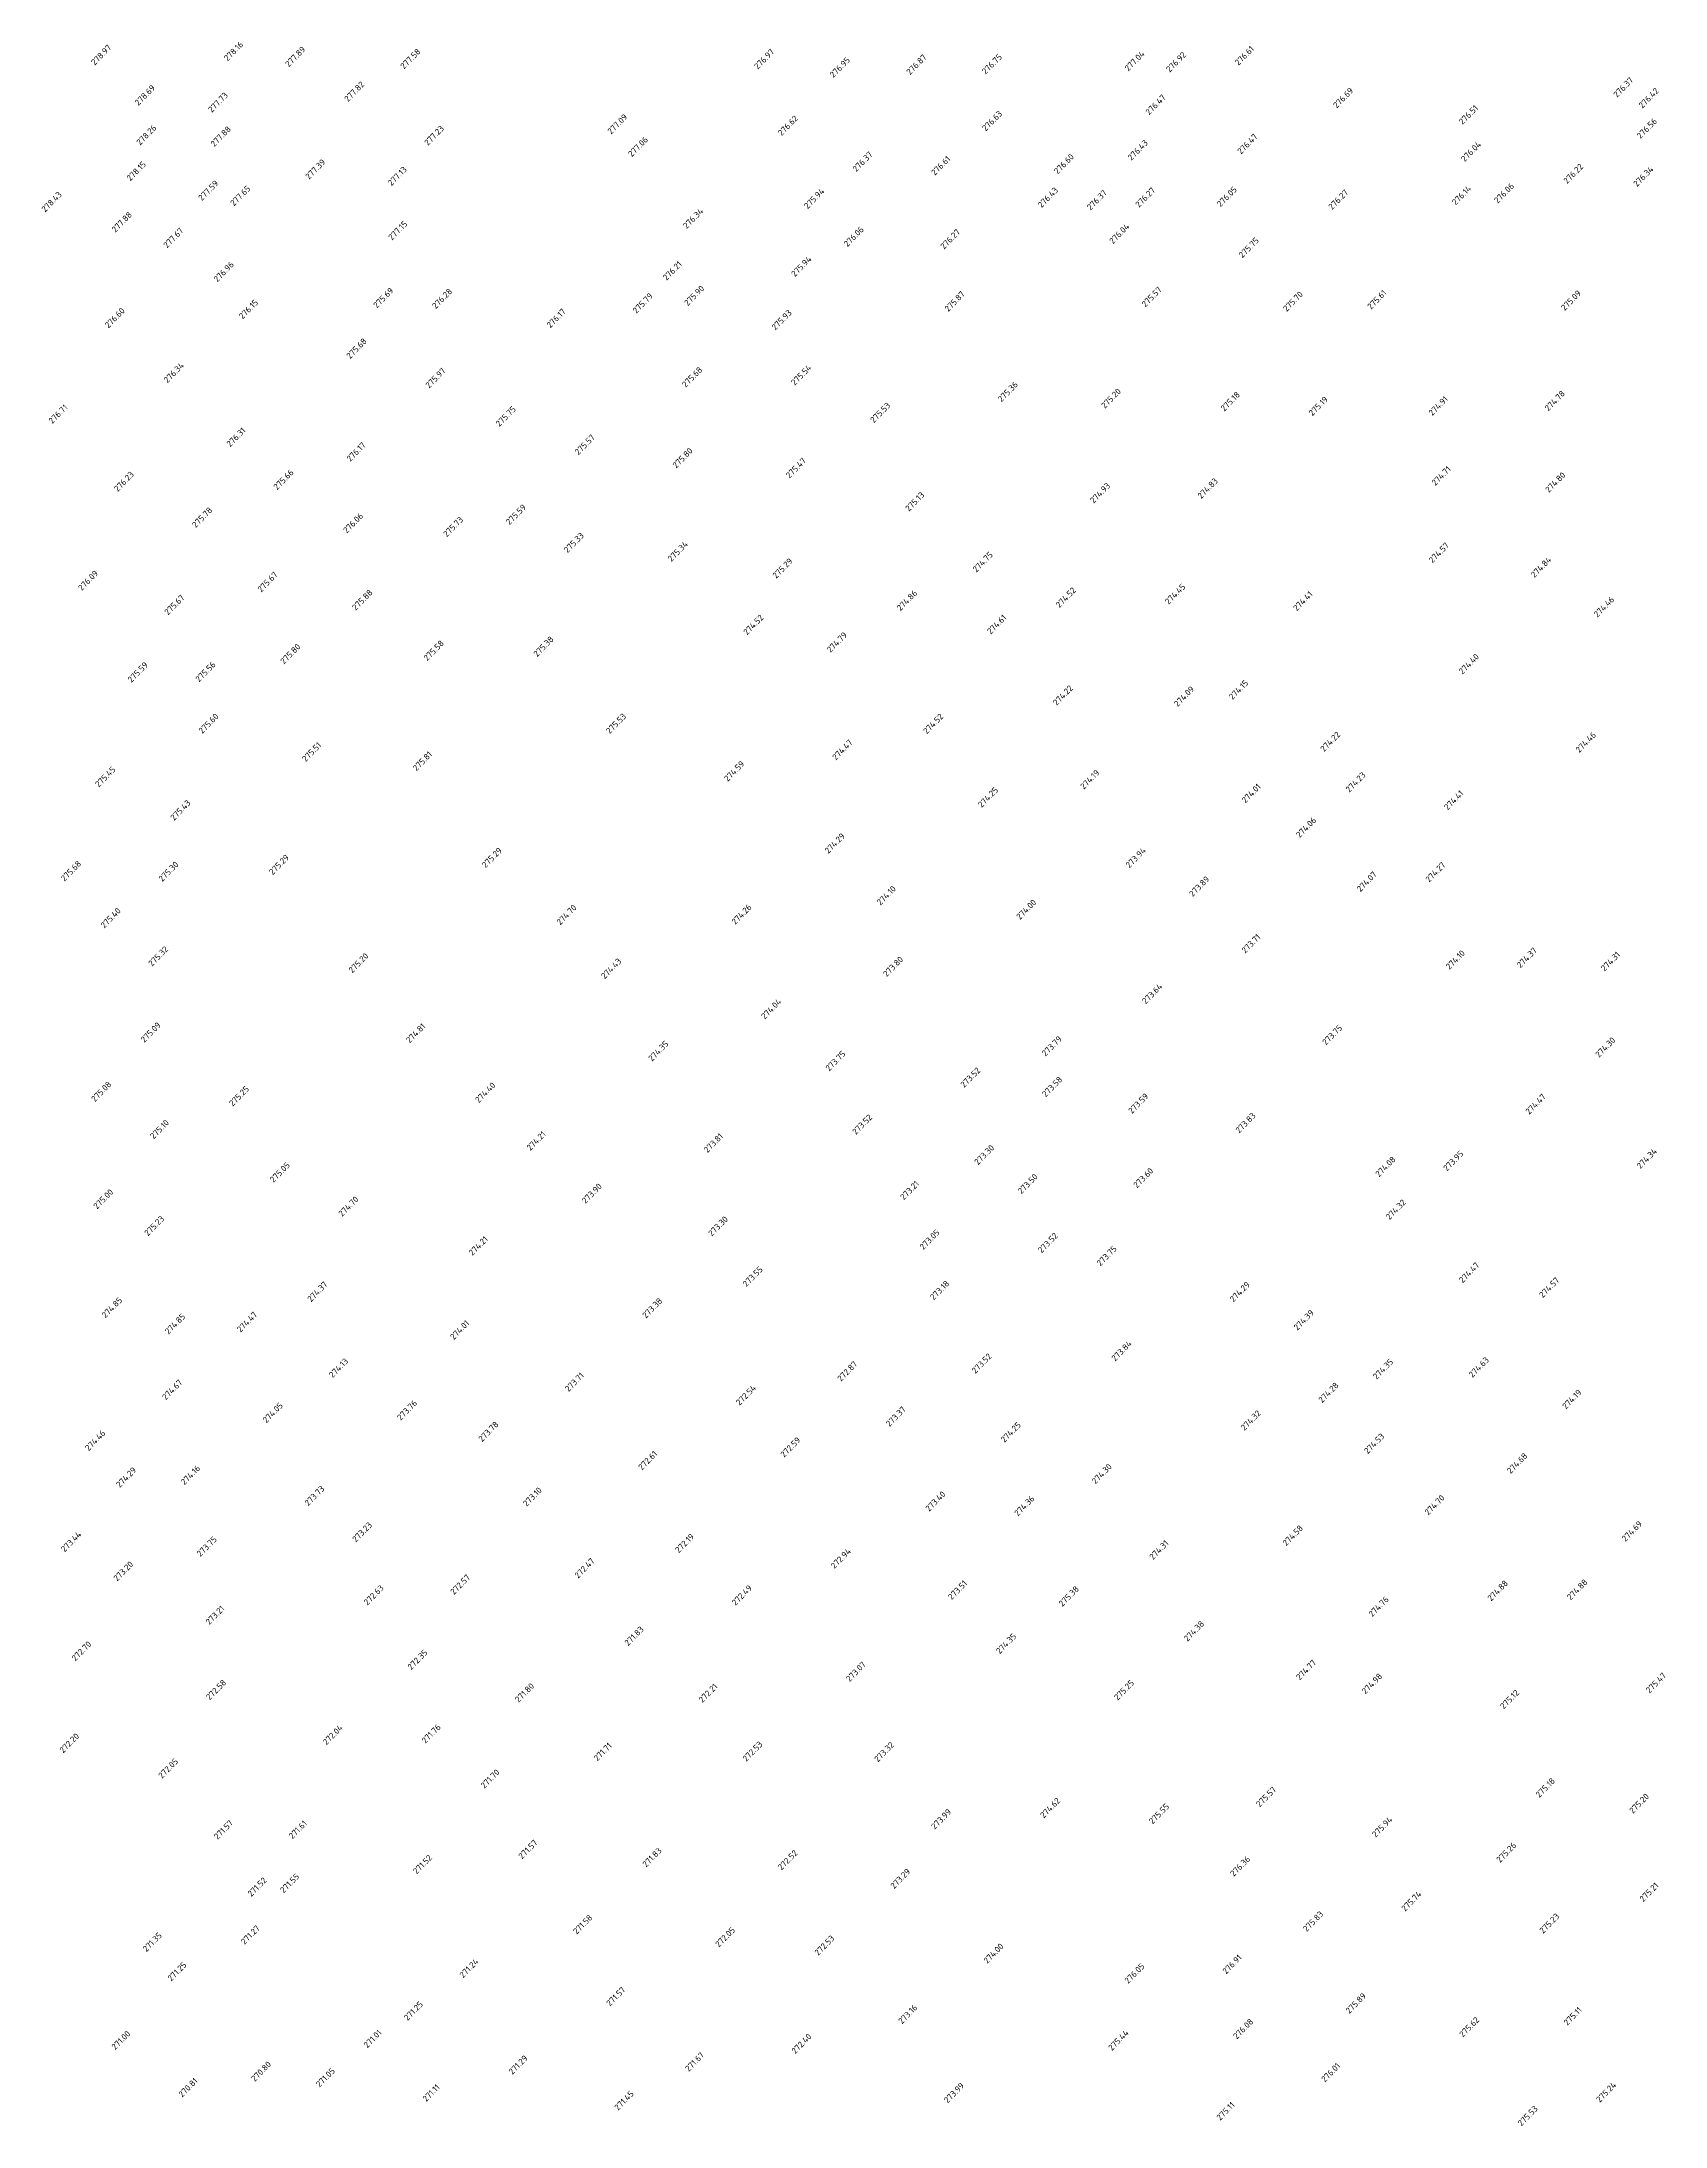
# Model space of a CAD drawing. Header units: metres. Extents: x 36952 to 37839, y 34980 to 35683.
# Drawn here: x 36952.4 to 37219.2, y 35337.8 to 35680.3 of the extents above; entities that cross this region are included whole.
import ezdxf

# ---------------------------------------------------------------- set-up
doc = ezdxf.new("R2010")
doc.units = ezdxf.units.M
doc.header["$LTSCALE"] = 5
doc.layers.add('Отметки', color=7, linetype='Continuous')
doc.styles.get("Standard").update_dxf_attribs({"font": 'simplex.shx'})

msp = doc.modelspace()

# ---------------------------------------------------------------- texts
at = {"layer": 'Отметки', "color": 7}
for s, p in [('278.97', (36961.15, 35676.33, 278.97)), ('278.16', (36982.98, 35677.01, 278.16)), ('277.89', (36993.04, 35676.04, 277.89)), ('277.58', (37011.96, 35675.69, 277.58)), ('276.97', (37070.09, 35675.66, 276.97)), ('276.95', (37082.51, 35674.29, 276.95)), ('276.87', (37095.1, 35674.75, 276.87)), ('276.75', (37107.51, 35674.84, 276.75)), ('277.04', (37130.96, 35675.35, 277.04)), ('276.92', (37137.77, 35675.18, 276.92)), ('276.61', (37149.07, 35676.3, 276.61)), ('277.82', (37002.76, 35670.33, 277.82)), ('276.37', (37211.25, 35671.03, 276.37)), ('278.69', (36968.33, 35669.7, 278.69)), ('277.73', (36980.38, 35668.56, 277.73)), ('276.47', (37134.39, 35668.15, 276.47)), ('276.69', (37165.21, 35669.27, 276.69)), ('276.42', (37215.41, 35669.25, 276.42)), ('277.09', (37045.99, 35664.99, 277.09)), ('276.62', (37074, 35664.74, 276.62)), ('276.63', (37107.54, 35665.5, 276.63)), ('276.51', (37185.88, 35666.58, 276.51)), ('276.56', (37215.11, 35664.26, 276.56)), ('278.26', (36968.6, 35663.18, 278.26)), ('277.88', (36980.79, 35662.93, 277.88)), ('277.23', (37015.89, 35663.13, 277.23)), ('277.06', (37049.39, 35661.28, 277.06)), ('276.43', (37131.47, 35660.69, 276.43)), ('276.47', (37149.48, 35661.71, 276.47)), ('276.04', (37186.23, 35660.46, 276.04)), ('278.15', (36966.99, 35657.31, 278.15)), ('277.39', (36996.36, 35657.57, 277.39)), ('276.37', (37086.27, 35658.81, 276.37)), ('276.61', (37099.18, 35658.22, 276.61)), ('276.60', (37119.35, 35658.44, 276.6)), ('276.22', (37203.06, 35656.86, 276.22)), ('277.59', (36978.76, 35654.06, 277.59)), ('277.65', (36984.02, 35653.2, 277.65)), ('277.13', (37009.91, 35656.52, 277.13)), ('276.27', (37132.72, 35652.95, 276.27)), ('276.05', (37146.12, 35653.05, 276.05)), ('276.14', (37184.74, 35653.34, 276.14)), ('276.06', (37191.66, 35653.64, 276.06)), ('276.34', (37214.53, 35656.37, 276.34)), ('278.43', (36953, 35652.18, 278.43)), ('275.94', (37078.29, 35652.73, 275.94)), ('276.43', (37116.71, 35652.91, 276.43)), ('276.37', (37124.76, 35652.52, 276.37)), ('276.27', (37164.43, 35652.59, 276.27)), ('277.88', (36964.54, 35648.86, 277.88)), ('277.67', (36973.04, 35646.29, 277.67)), ('277.15', (37009.98, 35647.57, 277.15)), ('276.34', (37058.42, 35649.48, 276.34)), ('276.06', (37084.82, 35646.5, 276.06)), ('276.27', (37100.68, 35646.09, 276.27)), ('276.04', (37128.44, 35646.97, 276.04)), ('275.75', (37149.71, 35644.67, 275.75)), ('276.96', (36981.29, 35640.7, 276.96)), ('276.21', (37055.1, 35640.97, 276.21)), ('275.94', (37076.18, 35641.58, 275.94)), ('275.69', (37007.51, 35636.42, 275.69)), ('276.28', (37017.18, 35636.31, 276.28)), ('275.90', (37058.6, 35636.8, 275.9)), ('275.87', (37101.38, 35635.83, 275.87)), ('275.57', (37133.76, 35636.58, 275.57)), ('275.61', (37170.83, 35636.21, 275.61)), ('275.09', (37202.66, 35636.01, 275.09)), ('276.60', (36963.41, 35633.14, 276.6)), ('276.15', (36985.44, 35634.62, 276.15)), ('276.17', (37036, 35633.16, 276.17)), ('275.79', (37050.13, 35635.55, 275.79)), ('275.93', (37072.96, 35632.79, 275.93)), ('275.70', (37156.99, 35635.86, 275.7)), ('275.68', (37003.1, 35628.09, 275.68)), ('276.34', (36973.1, 35624.13, 276.34)), ('275.97', (37016.09, 35623.25, 275.97)), ('275.68', (37058.24, 35623.38, 275.68)), ('275.54', (37076.16, 35623.73, 275.54)), ('275.36', (37110.13, 35621, 275.36)), ('275.20', (37127.11, 35619.93, 275.2)), ('275.18', (37146.73, 35619.47, 275.18)), ('274.78', (37199.97, 35619.49, 274.78)), ('276.71', (36954.17, 35617.42, 276.71)), ('275.75', (37027.63, 35616.95, 275.75)), ('275.53', (37089.16, 35617.57, 275.53)), ('275.19', (37161.2, 35618.71, 275.19)), ('274.91', (37180.9, 35618.74, 274.91)), ('276.31', (36983.4, 35613.62, 276.31)), ('275.57', (37040.62, 35612.3, 275.57)), ('276.17', (37003.13, 35611.21, 276.17)), ('275.80', (37056.68, 35610.11, 275.8)), ('275.47', (37075.3, 35608.46, 275.47)), ('276.23', (36964.93, 35606.27, 276.23)), ('275.66', (36991.12, 35606.55, 275.66)), ('274.83', (37142.94, 35605.1, 274.83)), ('274.71', (37181.4, 35607.26, 274.71)), ('274.80', (37200.06, 35606.1, 274.8)), ('275.13', (37094.92, 35603.02, 275.13)), ('274.93', (37125.27, 35604.35, 274.93)), ('275.78', (36977.75, 35600.34, 275.78)), ('276.06', (37002.57, 35599.43, 276.06)), ('275.73', (37019, 35598.82, 275.73)), ('275.59', (37029.3, 35600.81, 275.59)), ('275.33', (37038.84, 35596.21, 275.33)), ('275.34', (37055.9, 35594.77, 275.34)), ('275.29', (37073.11, 35592, 275.29)), ('274.75', (37105.99, 35593.02, 274.75)), ('274.57', (37180.94, 35594.54, 274.57)), ('274.84', (37197.7, 35592.14, 274.84)), ('276.09', (36959.03, 35589.99, 276.09)), ('275.67', (36988.5, 35589.75, 275.67)), ('275.67', (36973.2, 35585.98, 275.67)), ('275.88', (37004.04, 35586.76, 275.88)), ('274.86', (37093.53, 35586.68, 274.86)), ('274.52', (37119.65, 35587.19, 274.52)), ('274.45', (37137.59, 35587.73, 274.45)), ('274.41', (37158.65, 35586.66, 274.41)), ('274.46', (37208.04, 35585.62, 274.46)), ('274.52', (37068.32, 35582.7, 274.52)), ('274.61', (37108.37, 35582.84, 274.61)), ('275.80', (36992.24, 35577.91, 275.8)), ('275.58', (37015.78, 35578.45, 275.58)), ('275.38', (37033.83, 35579.13, 275.38)), ('274.79', (37082.04, 35579.82, 274.79)), ('275.59', (36967.17, 35574.9, 275.59)), ('275.56', (36978.3, 35574.98, 275.56)), ('274.40', (37185.86, 35576.26, 274.4)), ('274.22', (37119.19, 35571.13, 274.22)), ('274.09', (37139.08, 35570.93, 274.09)), ('274.15', (37148.09, 35572.09, 274.15)), ('275.60', (36978.82, 35566.5, 275.6)), ('275.53', (37045.76, 35566.48, 275.53)), ('274.52', (37097.86, 35566.45, 274.52)), ('275.51', (36995.82, 35561.88, 275.51)), ('274.47', (37082.93, 35562.14, 274.47)), ('274.22', (37163.12, 35563.52, 274.22)), ('274.46', (37205.05, 35563.37, 274.46)), ('275.45', (36961.82, 35557.7, 275.45)), ('275.81', (37014.01, 35560.37, 275.81)), ('274.59', (37065.15, 35558.64, 274.59)), ('274.19', (37123.66, 35557.35, 274.19)), ('274.25', (37106.87, 35554.36, 274.25)), ('274.01', (37150.2, 35555.09, 274.01)), ('274.23', (37167.27, 35556.85, 274.23)), ('274.41', (37183.45, 35553.95, 274.41)), ('275.43', (36974.18, 35552.23, 275.43)), ('274.06', (37159.13, 35549.41, 274.06)), ('275.29', (37025.37, 35544.45, 275.29)), ('274.29', (37081.69, 35546.8, 274.29)), ('273.94', (37131.13, 35544.42, 273.94)), ('275.68', (36956.18, 35542.24, 275.68)), ('275.30', (36972.24, 35542.18, 275.3)), ('275.29', (36990.39, 35543.3, 275.29)), ('274.07', (37169.1, 35540.51, 274.07)), ('274.27', (37180.39, 35542.07, 274.27)), ('274.10', (37090.24, 35538.31, 274.1)), ('273.89', (37141.56, 35539.71, 273.89)), ('275.40', (36962.72, 35534.53, 275.4)), ('274.70', (37037.63, 35535.06, 274.7)), ('274.26', (37066.38, 35535.13, 274.26)), ('274.00', (37113.16, 35535.95, 274)), ('273.71', (37150.17, 35530.41, 273.71)), ('275.32', (36970.55, 35528.26, 275.32)), ('275.20', (37003.46, 35527.16, 275.2)), ('273.80', (37091.28, 35526.56, 273.8)), ('274.10', (37183.73, 35527.74, 274.1)), ('274.37', (37195.4, 35528.01, 274.37)), ('274.31', (37209.21, 35527.47, 274.31)), ('274.43', (37044.94, 35526.2, 274.43)), ('274.04', (37071.24, 35519.58, 274.04)), ('273.64', (37133.83, 35522.09, 273.64)), ('275.09', (36969.3, 35515.75, 275.09)), ('274.81', (37012.9, 35515.67, 274.81)), ('274.35', (37052.7, 35512.66, 274.35)), ('273.79', (37117.35, 35513.49, 273.79)), ('273.75', (37163.43, 35515.32, 273.75)), ('274.30', (37208.29, 35513.29, 274.3)), ('273.75', (37081.82, 35511.05, 273.75)), ('275.08', (36961.18, 35506.01, 275.08)), ('274.40', (37024.26, 35505.84, 274.4)), ('273.52', (37103.99, 35508.34, 273.52)), ('273.58', (37117.4, 35506.8, 273.58)), ('275.25', (36983.82, 35505.28, 275.25)), ('273.59', (37131.56, 35504.06, 273.59)), ('274.47', (37196.82, 35503.93, 274.47)), ('275.10', (36970.83, 35499.9, 275.1)), ('273.52', (37086.21, 35500.62, 273.52)), ('273.83', (37149.18, 35500.86, 273.83)), ('274.21', (37032.72, 35497.99, 274.21)), ('273.81', (37061.83, 35497.64, 273.81)), ('273.30', (37106.27, 35495.64, 273.3)), ('275.05', (36990.53, 35492.75, 275.05)), ('274.08', (37172.16, 35493.66, 274.08)), ('273.95', (37183.31, 35494.62, 273.95)), ('274.34', (37215.09, 35495, 274.34)), ('273.90', (37041.79, 35489.29, 273.9)), ('273.21', (37094.08, 35489.88, 273.21)), ('273.50', (37113.41, 35490.87, 273.5)), ('273.60', (37132.39, 35491.84, 273.6)), ('275.00', (36961.53, 35488.37, 275)), ('274.70', (37001.8, 35487.15, 274.7)), ('274.32', (37173.88, 35486.63, 274.32)), ('275.23', (36969.9, 35483.96, 275.23)), ('273.30', (37062.54, 35483.91, 273.3)), ('273.05', (37097.28, 35481.7, 273.05)), ('274.21', (37023.21, 35480.74, 274.21)), ('273.52', (37116.72, 35481.17, 273.52)), ('273.75', (37126.37, 35479.02, 273.75)), ('273.55', (37068.21, 35475.61, 273.55)), ('274.47', (37185.9, 35476.25, 274.47)), ('274.37', (36996.69, 35473.13, 274.37)), ('273.18', (37098.99, 35473.44, 273.18)), ('274.29', (37148.23, 35473.1, 274.29)), ('274.57', (37199.06, 35473.81, 274.57)), ('274.85', (36962.91, 35470.49, 274.85)), ('274.47', (36985.11, 35468.13, 274.47)), ('273.38', (37051.71, 35470.43, 273.38)), ('274.39', (37158.73, 35468.46, 274.39)), ('274.85', (36973.28, 35467.81, 274.85)), ('274.01', (37020.15, 35466.92, 274.01)), ('273.52', (37105.84, 35461.36, 273.52)), ('273.84', (37128.8, 35463.38, 273.84)), ('274.13', (37000.24, 35460.67, 274.13)), ('273.71', (37039.01, 35458.38, 273.71)), ('272.87', (37083.76, 35460.06, 272.87)), ('274.35', (37171.76, 35460.4, 274.35)), ('274.63', (37187.5, 35460.7, 274.63)), ('274.67', (36972.83, 35457.01, 274.67)), ('272.54', (37067.1, 35456.13, 272.54)), ('274.28', (37162.8, 35456.54, 274.28)), ('274.19', (37202.86, 35455.51, 274.19)), ('274.05', (36989.36, 35453.24, 274.05)), ('273.76', (37011.43, 35453.67, 273.76)), ('273.37', (37091.74, 35452.64, 273.37)), ('274.32', (37150.05, 35452, 274.32)), ('274.46', (36960.16, 35448.66, 274.46)), ('273.78', (37024.79, 35450.14, 273.78)), ('272.59', (37074.41, 35447.58, 272.59)), ('274.25', (37110.61, 35450.04, 274.25)), ('274.53', (37170.31, 35448.17, 274.53)), ('272.61', (37051.05, 35445.49, 272.61)), ('274.68', (37193.78, 35444.91, 274.68)), ('274.29', (36965.27, 35442.62, 274.29)), ('274.16', (36975.9, 35443.07, 274.16)), ('274.30', (37125.57, 35443.21, 274.3)), ('273.73', (36996.23, 35439.61, 273.73)), ('273.10', (37032.11, 35439.53, 273.1)), ('273.40', (37098.23, 35438.7, 273.4)), ('274.36', (37112.83, 35437.93, 274.36)), ('274.70', (37180.24, 35438.09, 274.7)), ('274.69', (37212.64, 35433.75, 274.69)), ('273.44', (36956.2, 35432.04, 273.44)), ('273.75', (36978.52, 35431.28, 273.75)), ('273.23', (37004.06, 35433.65, 273.23)), ('272.19', (37057.11, 35431.89, 272.19)), ('274.31', (37135.02, 35430.77, 274.31)), ('274.58', (37156.91, 35433.04, 274.58)), ('273.20', (36964.83, 35427.23, 273.2)), ('272.47', (37040.58, 35427.71, 272.47)), ('272.94', (37082.69, 35429.3, 272.94)), ('272.57', (37020.17, 35425.03, 272.57)), ('273.51', (37101.95, 35424.19, 273.51)), ('274.88', (37190.57, 35423.97, 274.88)), ('274.88', (37203.63, 35424.14, 274.88)), ('272.63', (37005.96, 35423.29, 272.63)), ('272.49', (37066.43, 35423.25, 272.49)), ('275.38', (37120.13, 35423.08, 275.38)), ('274.76', (37171.04, 35421.38, 274.76)), ('273.21', (36979.97, 35420.08, 273.21)), ('274.38', (37140.69, 35417.34, 274.38)), ('272.70', (36957.96, 35414.1, 272.7)), ('271.83', (37048.79, 35416.62, 271.83)), ('274.35', (37109.84, 35415.3, 274.35)), ('272.35', (37013.15, 35412.68, 272.35)), ('273.07', (37085.19, 35410.73, 273.07)), ('274.77', (37159.13, 35410.99, 274.77)), ('272.58', (36980.04, 35407.72, 272.58)), ('271.80', (37030.8, 35407.32, 271.8)), ('272.21', (37060.99, 35407.28, 272.21)), ('275.25', (37129.22, 35407.68, 275.25)), ('274.98', (37169.92, 35408.7, 274.98)), ('275.47', (37216.6, 35408.85, 275.47)), ('275.12', (37192.65, 35406.23, 275.12)), ('272.04', (36999.23, 35400.34, 272.04)), ('271.76', (37015.47, 35400.58, 271.76)), ('272.20', (36955.97, 35399, 272.2)), ('271.71', (37043.74, 35397.69, 271.71)), ('272.53', (37068.2, 35397.61, 272.53)), ('273.32', (37089.82, 35397.52, 273.32)), ('272.05', (36972.2, 35394.82, 272.05)), ('271.70', (37025.16, 35393.2, 271.7)), ('275.57', (37152.56, 35390.14, 275.57)), ('275.18', (37198.49, 35391.69, 275.18)), ('273.99', (37099.17, 35386.47, 273.99)), ('274.62', (37117.08, 35388.31, 274.62)), ('275.55', (37134.95, 35387.34, 275.55)), ('275.20', (37213.86, 35389.06, 275.2)), ('271.57', (36981.34, 35384.81, 271.57)), ('271.61', (36993.64, 35384.9, 271.61)), ('275.94', (37171.61, 35385.16, 275.94)), ('271.52', (37014.05, 35379.13, 271.52)), ('271.57', (37031.36, 35381.58, 271.57)), ('271.83', (37051.74, 35380.24, 271.83)), ('272.52', (37073.98, 35379.77, 272.52)), ('275.26', (37192.03, 35381, 275.26)), ('271.55', (36992.2, 35376.01, 271.55)), ('273.29', (37092.48, 35376.7, 273.29)), ('276.36', (37148.29, 35378.73, 276.36)), ('271.52', (36986.88, 35375.42, 271.52)), ('275.74', (37176.43, 35372.98, 275.74)), ('275.21', (37215.56, 35374.56, 275.21)), ('271.58', (37040.34, 35369.23, 271.58)), ('275.83', (37160.27, 35369.66, 275.83)), ('275.23', (37199.11, 35369.35, 275.23)), ('271.35', (36969.65, 35366.34, 271.35)), ('271.27', (36985.77, 35367.55, 271.27)), ('272.05', (37063.7, 35367.1, 272.05)), ('272.53', (37080.01, 35365.74, 272.53)), ('274.00', (37107.79, 35364.42, 274)), ('276.91', (37147.04, 35362.69, 276.91)), ('271.25', (36973.72, 35361.52, 271.25)), ('271.24', (37021.68, 35362.05, 271.24)), ('276.05', (37130.94, 35361.12, 276.05)), ('271.57', (37045.8, 35357.41, 271.57)), ('275.89', (37167.28, 35356.19, 275.89)), ('271.25', (37012.56, 35355.04, 271.25)), ('273.16', (37093.78, 35354.49, 273.16)), ('276.08', (37148.79, 35352.01, 276.08)), ('275.62', (37185.93, 35352.3, 275.62)), ('275.11', (37203.09, 35354.25, 275.11)), ('271.00', (36964.51, 35350.24, 271)), ('271.01', (37005.93, 35350.55, 271.01)), ('272.40', (37076.24, 35349.59, 272.4)), ('275.44', (37128.27, 35350.11, 275.44)), ('270.80', (36987.45, 35345.03, 270.8)), ('271.29', (37029.76, 35346.18, 271.29)), ('271.67', (37058.75, 35346.67, 271.67)), ('276.01', (37163.26, 35344.92, 276.01)), ('270.81', (36975.52, 35342.44, 270.81)), ('271.05', (36998.1, 35344.1, 271.05)), ('271.11', (37015.62, 35341.72, 271.11)), ('273.99', (37101.28, 35341.49, 273.99)), ('275.24', (37208.43, 35341.6, 275.24)), ('271.45', (37047.13, 35340.29, 271.45)), ('275.11', (37146.05, 35338.64, 275.11)), ('275.53', (37195.54, 35337.7, 275.53))]:
    msp.add_text(s, height=1, rotation=45.4189, dxfattribs=at).set_placement(p)

doc.saveas('drawing.dxf')
